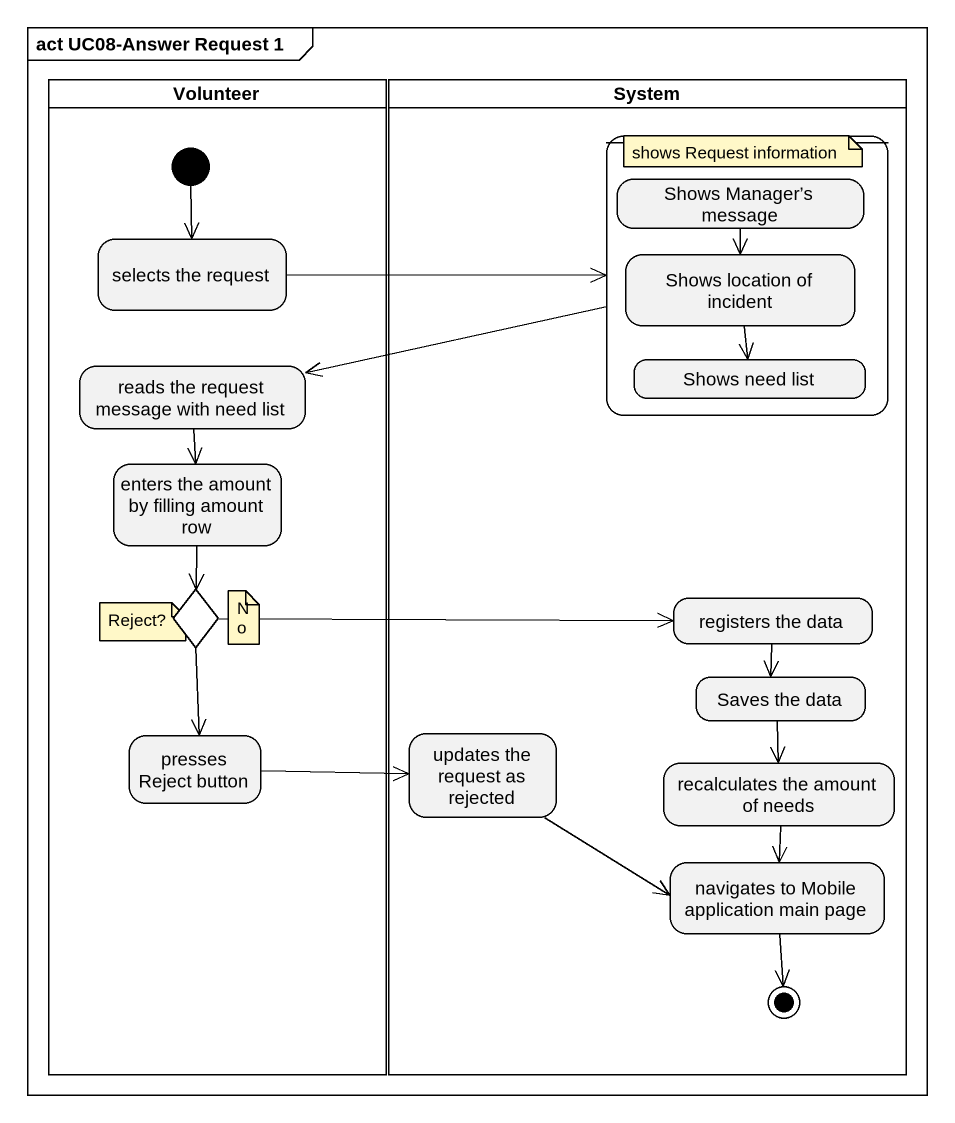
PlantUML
@startuml
mainframe act UC08-Answer Request 1
hide empty description
state Volunteer <<partition>> {
  state "selects the request" as selects_the_request
  state "reads the request message with need list" as reads_the_request_message
  state "enters the amount by filling amount row" as enters_the_amount_by
  state choice1 <<choice>>
  state "presses Reject button" as presses_Reject_button
  [*] --> selects_the_request
}
state System <<partition>> {
  state " " as state1 {
    state "Shows Manager’s message" as Shows_Manager_s_message
    state "Shows location of incident" as Shows_location_of_incident
    state "Shows need list" as Shows_need_list
  }
  state "registers the data" as registers_the_data
  state "Saves the data" as Saves_the_data
  state "updates the request as rejected" as updates_the_request_as
  state "recalculates the amount of needs" as recalculates_the_amount_of
  state "navigates to Mobile application main page" as navigates_to_Mobile
  navigates_to_Mobile --> [*]
}
state1 -left-> reads_the_request_message
Shows_Manager_s_message --> Shows_location_of_incident
selects_the_request -right-> state1
Shows_location_of_incident --> Shows_need_list
reads_the_request_message --> enters_the_amount_by
enters_the_amount_by --> choice1
choice1 -right-> registers_the_data
choice1 --> presses_Reject_button
registers_the_data --> Saves_the_data
Saves_the_data --> recalculates_the_amount_of
presses_Reject_button -right-> updates_the_request_as
updates_the_request_as -right-> navigates_to_Mobile
recalculates_the_amount_of --> navigates_to_Mobile
note as N1
  shows Request information
end note
note as N2
  Reject?
end note
note as N3
  No
end note
@enduml
